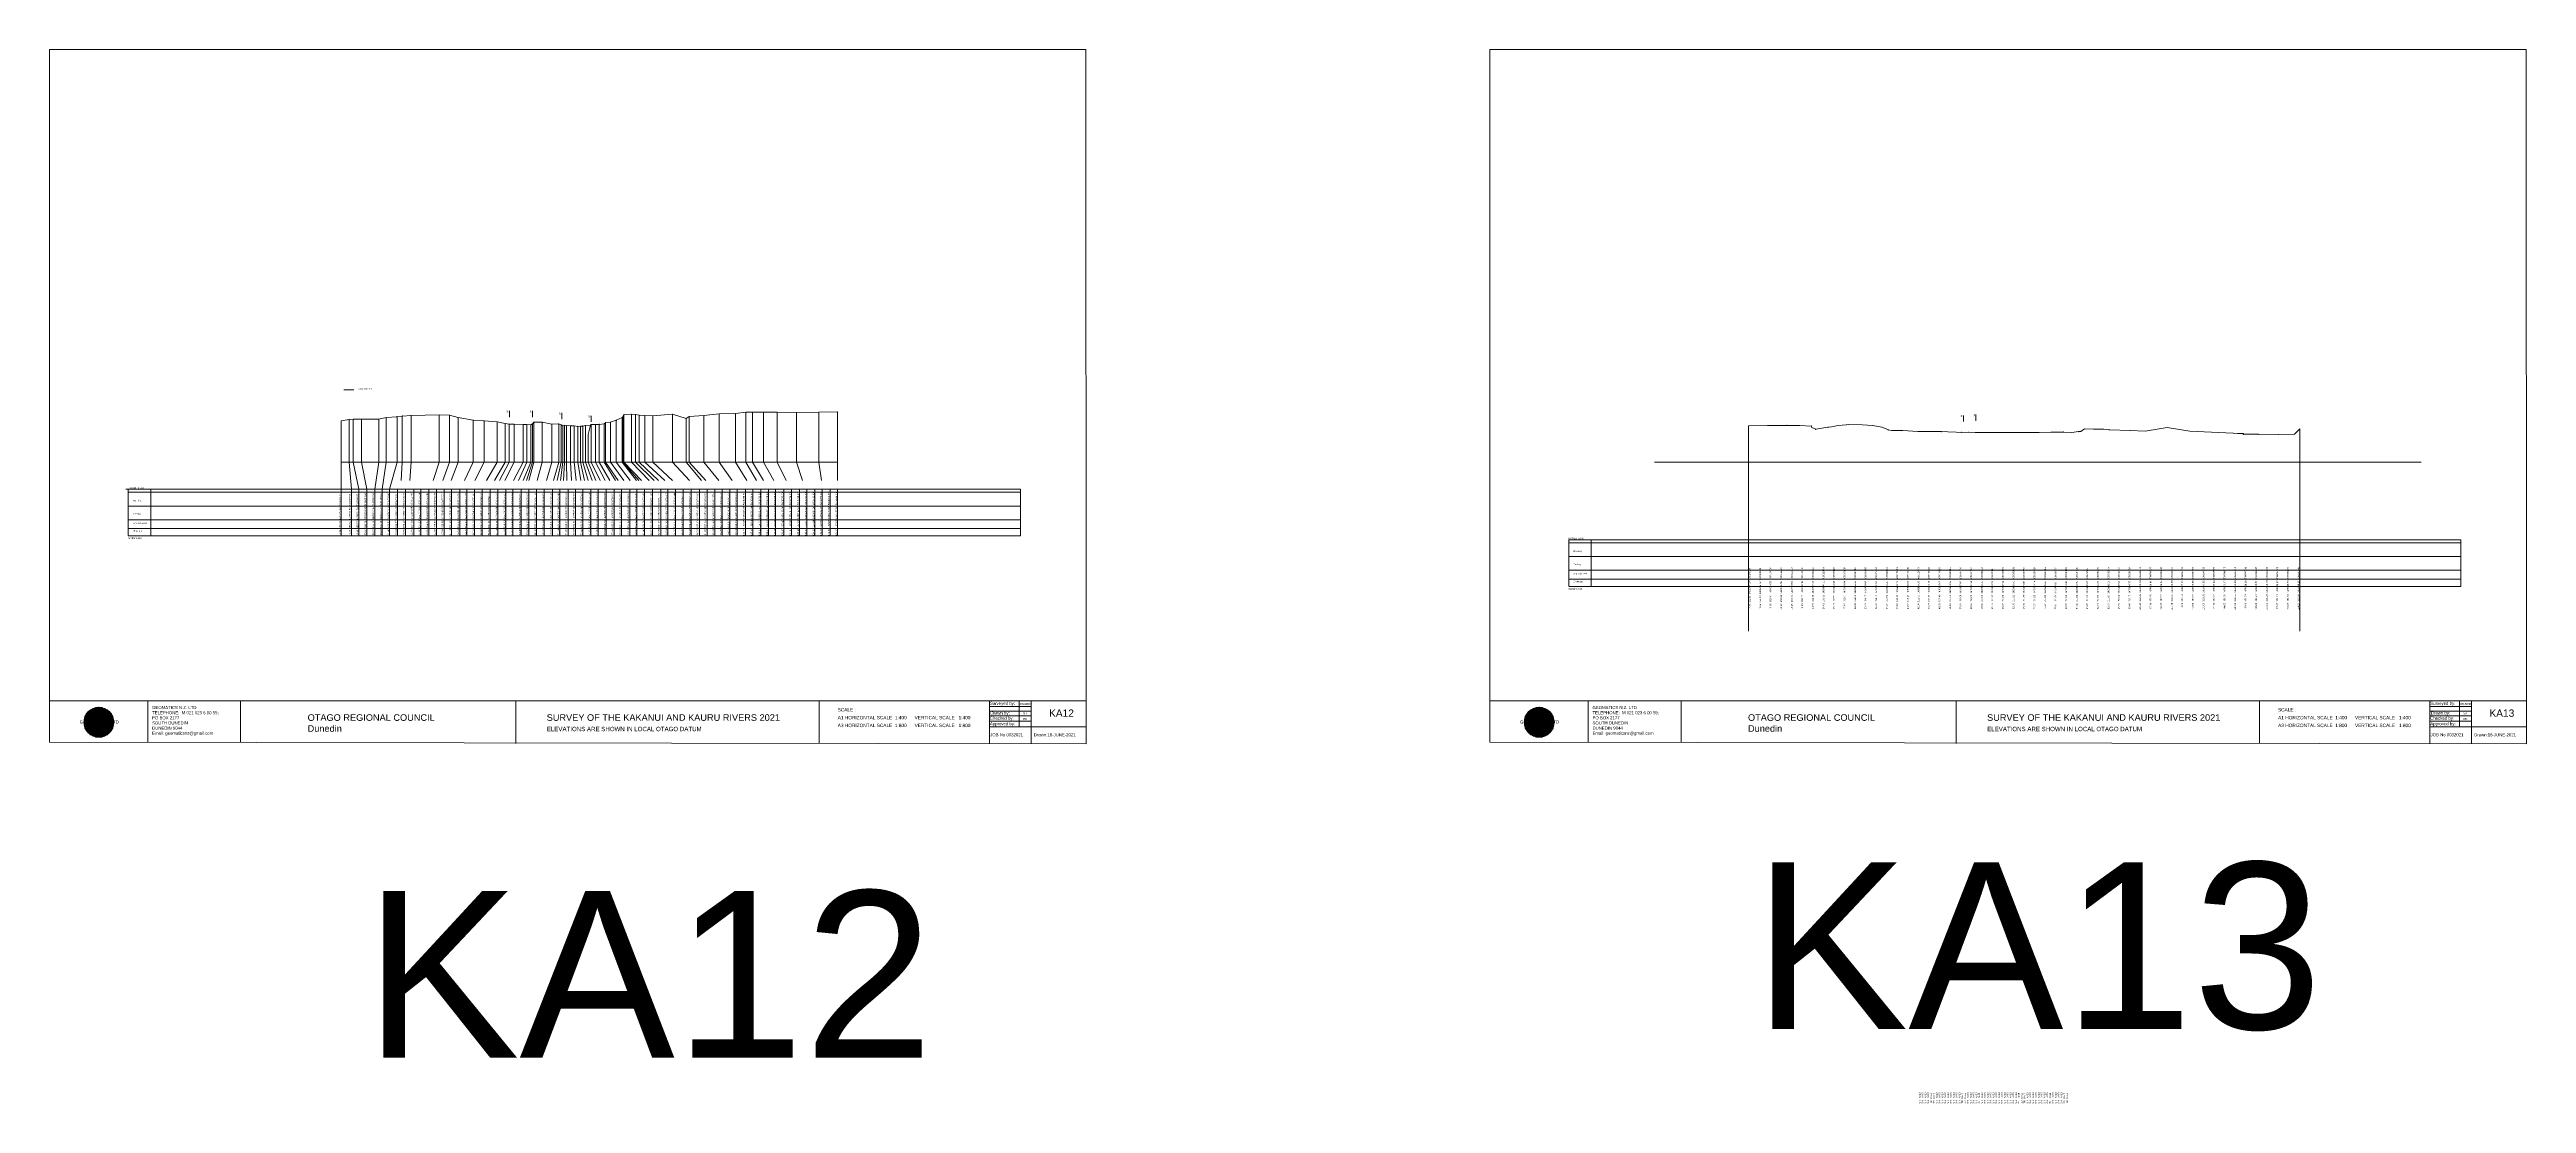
# Model space of a CAD drawing. Header units: millimetres. Extents: x -14733841 to 49759505, y -172413 to 1425285150.
# Drawn here: x -3807641 to -3073060, y -47062 to 265345 of the extents above; entities that cross this region are included whole.
import ezdxf

# ---------------------------------------------------------------- set-up
doc = ezdxf.new("R2010")
doc.units = ezdxf.units.MM
doc.header["$PDMODE"] = 35
doc.header["$PDSIZE"] = 20
doc.layers.get('0').update_dxf_attribs({"lineweight": 0})
doc.layers.add('geo', color=7, linetype='Continuous', lineweight=0)
doc.styles.get("Standard").update_dxf_attribs({"font": 'arial.ttf'})

# ---------------------------------------------------------------- blocks, each defined once
blk = doc.blocks.new('Geomatics_Circle_SPT')
at = {"layer": 'geo', "color": 2, "linetype": 'Continuous', "lineweight": 0}
for p, q in [((0, 25.2), (-25.2, 0)), ((-24.7, 4.9), (-4.9, 24.7)), ((-24.7, -4.9), (4.9, 24.7)), ((4.9, -24.7), (-24.7, 4.9)), ((-24.7, 0), (0, -24.7)), ((-9.7, 23.3), (-23.3, 9.6)), ((9.7, 23.3), (-23.3, -9.7)), ((-23.3, 9.7), (9.7, -23.3)), ((-21, 14), (-14, 21)), ((-21, -14), (14, 21)), ((14, -21), (-21, 14)), ((0, 0), (-17.8, 17.8)), ((0, 0), (-17.8, -17.8)), ((-14, 21), (21, -14)), ((21, 14), (-14, -21)), ((23.3, -9.7), (-9.7, 23.3)), ((-9.7, -23.3), (23.3, 9.7)), ((-4.9, 24.7), (24.7, -4.9)), ((24.7, 4.9), (-4.9, -24.7)), ((25.2, 0), (0, 25.2)), ((0, 0), (17.8, 17.8)), ((0, 0), (17.8, -17.8)), ((0, -24.8), (25.2, 0)), ((4.9, 24.7), (24.7, 4.9)), ((23.3, 9.7), (9.7, 23.3)), ((14, 21), (21, 14)), ((17.8, 18.1), (17.8, 18.1)), ((-4.9, -24.7), (-24.7, -4.9)), ((-23.3, -9.7), (-9.7, -23.3)), ((-14, -21), (-21, -14)), ((-17.8, -17.8), (-17.8, -17.8)), ((24.7, -4.9), (4.9, -24.7)), ((4.9, -24.7), (4.9, -24.7)), ((9.7, -23.3), (23.3, -9.7)), ((21, -14), (14, -21)), ((18.1, -17.8), (18.1, -17.8))]:
    blk.add_line(p, q, dxfattribs=at)
at = {"layer": 'geo', "color": 1, "linetype": 'Continuous', "lineweight": 0}
for p, q in [((-25.2, 0), (9.7, 23.3)), ((-25.2, 0), (-9.6, 23.3)), ((-25.2, 0), (23.3, 9.7)), ((-25.2, 0), (-23.3, 9.7)), ((-23.3, -9.7), (-25.2, 0)), ((-9.6, -23.3), (-25.2, 0)), ((9.7, -23.3), (-25.2, 0)), ((-4.9, 24.8), (-24.7, -4.9)), ((4.9, 24.7), (-24.7, 4.9)), ((14, 21), (-24.7, -4.9)), ((-14, 21), (-24.7, 4.9)), ((21, 14), (-24.7, 4.9)), ((-21, 14), (-24.7, -4.9)), ((0, 0), (-24.7, 4.9)), ((-24.7, 4.9), (-21, -14)), ((-24.7, 4.9), (-4.9, -24.7)), ((-24.7, 4.9), (14, -21)), ((-24.7, 4.9), (-24.7, 4.9)), ((0, 0), (-24.7, -4.9)), ((-23.3, 9.7), (0, 25.2)), ((-23.3, -9.6), (0, 25.2)), ((-23.3, -9.6), (17.8, 17.8)), ((-23.3, 9.7), (-17.8, 17.9)), ((-23.3, -9.6), (-17.8, 17.9)), ((-23.3, 9.7), (17.8, 17.8)), ((-17.8, -17.8), (-23.3, 9.7)), ((0, -25.2), (-23.3, 9.7)), ((-23.3, 9.7), (17.8, -17.8)), ((-23.3, 9.7), (25.2, 0)), ((-23.3, 9.4), (-23.3, 9.4)), ((-23.3, -9.7), (25.2, 0)), ((4.9, 24.8), (-21, -14)), ((-4.9, 24.7), (-21, 14)), ((14, 21), (-21, 14)), ((-14, 21), (-21, -14)), ((0, 0), (-21, 14)), ((-21, 14), (-14, -21)), ((-21, 14), (4.9, -24.7)), ((-21, 14), (-21, 14)), ((24.7, 4.9), (-21, 14)), ((0, 0), (-21, -14)), ((-17.9, 17.6), (-17.9, 17.6)), ((-17.8, 17.8), (9.7, 23.3)), ((-17.8, 17.8), (-9.6, 23.3)), ((-17.8, -17.8), (9.7, 23.3)), ((-17.8, -17.8), (-9.7, 23.3)), ((-9.7, -23.3), (-17.8, 17.8)), ((-17.8, 17.8), (9.7, -23.3)), ((-17.8, 17.8), (23.3, -9.6)), ((-17.8, 17.8), (23.3, 9.7)), ((-17.8, -17.8), (23.3, 9.7)), ((4.9, 24.7), (-14, 21)), ((-4.9, 24.7), (-14, -20.9)), ((0, 0), (-14, 21)), ((-14, 21), (-4.9, -24.7)), ((-14, 21), (-14, 21)), ((24.7, -4.9), (-14, 21)), ((21, 14), (-14, 21)), ((-14, -21), (24.7, 4.9)), ((0, 0), (-14, -21)), ((-9.8, 23.1), (-9.8, 23.1)), ((-9.7, 23.3), (0, 25.2)), ((-9.7, 23.3), (0, -25.2)), ((-9.7, -23.3), (0, 25.2)), ((-9.6, 23.3), (17.8, -17.8)), ((-9.6, 23.3), (25.2, 0)), ((-9.6, 23.3), (17.8, 17.8)), ((-9.6, -23.3), (17.8, 17.9)), ((25.2, 0), (-9.6, -23.3)), ((0, 0), (-4.9, 24.7)), ((-4.9, 24.7), (-4.9, 24.7)), ((21, -14), (-4.9, 24.7)), ((24.8, 4.9), (-4.9, 24.7)), ((14, 21), (-4.9, 24.7)), ((-4.9, -24.7), (21, 14)), ((0, 0), (-4.9, -24.7)), ((-0.2, 25.1), (-0.2, 25.1)), ((0, 25.2), (9.7, -23.3)), ((0, 25.2), (23.3, -9.7)), ((0, 25.2), (23.3, 9.7)), ((0, 25.2), (9.7, 23.3)), ((0, 0), (4.9, 24.7)), ((0, -25.2), (9.7, 23.3)), ((0, 0), (14, 21)), ((0, 0), (21, 14)), ((23.3, 9.7), (0, -25.2)), ((0, 0), (24.8, 4.9)), ((0, 0), (4.9, -24.7)), ((0, 0), (14, -21)), ((0, 0), (21, -14)), ((0, 0), (24.8, -4.9)), ((21, 14), (4.9, 24.8)), ((14, -21), (4.9, 24.7)), ((24.7, -4.9), (4.9, 24.7)), ((4.9, 24.7), (4.9, 24.7)), ((4.9, -24.7), (14, 21)), ((4.9, -24.7), (24.7, 4.9)), ((9.4, 23.3), (9.4, 23.3)), ((9.7, 23.3), (17.8, -17.8)), ((9.7, 23.3), (25.2, 0)), ((9.7, 23.3), (17.8, 17.9)), ((17.8, 17.8), (9.7, -23.3)), ((25.2, 0), (9.7, -23.3)), ((21, -14), (14, 21)), ((24.7, 4.9), (14, 21)), ((14, 21), (14, 21)), ((14, -21), (21, 14)), ((17.6, 17.9), (17.6, 17.9)), ((17.8, 17.8), (23.3, -9.7)), ((17.8, 17.8), (23.3, 9.7)), ((23.3, 9.7), (17.8, -17.8)), ((24.7, -4.9), (21, 14)), ((21, 14), (21, 14)), ((21, -14), (24.7, 4.9)), ((23.1, 9.8), (23.1, 9.8)), ((23.3, 9.7), (25.2, 0)), ((25.2, 0), (23.3, -9.6)), ((24.7, 4.9), (24.7, 4.9)), ((25.1, 0.2), (25.1, 0.2)), ((-25.2, 0), (23.3, -9.7)), ((-25.1, -0.2), (-25.1, -0.2)), ((-24.7, -4.9), (-24.7, -4.9)), ((-24.7, -4.9), (-14, -21)), ((-24.7, -4.9), (4.9, -24.7)), ((-24.7, -4.9), (21, -14)), ((-17.8, -17.8), (-23.3, -9.7)), ((0, -25.2), (-23.3, -9.6)), ((17.8, -17.8), (-23.3, -9.6)), ((-23.1, -9.8), (-23.1, -9.8)), ((-21, -14), (24.7, -4.9)), ((-21, -14), (-21, -14)), ((-21, -14), (-4.9, -24.7)), ((-21, -14), (14, -21)), ((23.3, -9.7), (-17.8, -17.8)), ((-9.6, -23.3), (-17.8, -17.8)), ((9.7, -23.3), (-17.8, -17.8)), ((-17.6, -17.9), (-17.6, -17.9)), ((-14, -21), (21, -14)), ((-14, -21), (-14, -21)), ((-14, -21), (4.9, -24.7)), ((17.8, -17.8), (-9.7, -23.3)), ((0, -25.2), (-9.7, -23.3)), ((-9.4, -23.3), (-9.4, -23.3)), ((-4.9, -24.7), (24.7, -4.9)), ((-4.9, -24.7), (14, -21)), ((-4.9, -24.7), (-4.9, -24.7)), ((23.3, -9.6), (0, -25.2)), ((9.7, -23.3), (0, -25.2)), ((0.2, -25.1), (0.2, -25.1)), ((4.9, -24.7), (21, -14)), ((4.9, -24.7), (4.9, -24.7)), ((17.8, -17.8), (9.7, -23.3)), ((9.8, -23.1), (9.8, -23.1)), ((14, -21), (24.7, -4.9)), ((14, -21), (14, -21)), ((23.3, -9.6), (17.8, -17.8)), ((17.9, -17.6), (17.9, -17.6)), ((21, -14), (21, -14)), ((23.3, -9.4), (23.3, -9.4)), ((24.7, -4.9), (24.7, -4.9))]:
    blk.add_line(p, q, dxfattribs=at)
at = {"layer": 'geo', "color": 114, "linetype": 'Continuous', "lineweight": 0}
for p, q in [((17.9, 17.8), (-25.2, 0)), ((-24.7, 4.9), (14, 21)), ((-24.7, -4.9), (21, 14)), ((-14, -21), (-24.7, 4.9)), ((9.7, 23.3), (-23.3, 9.7)), ((0, 0), (-23.3, 9.7)), ((-23.3, 9.7), (-9.7, -23.3)), ((0, 0), (-23.3, -9.7)), ((-4.9, -24.7), (-21, 14)), ((-20.9, 14), (4.9, 24.7)), ((24.8, 4.9), (-20.9, -14)), ((0, 25.2), (-17.8, 17.8)), ((-17.8, 17.8), (0, -25.2)), ((-14, 21), (-4.9, 24.7)), ((4.9, -24.7), (-14, 21)), ((0, 0), (-9.7, 23.3)), ((0, 0), (-9.7, -23.3)), ((-4.9, 24.7), (14, -21)), ((17.8, -17.8), (0, 25.2)), ((0, 0), (9.7, 23.3)), ((0, 0), (23.3, 9.7)), ((0, 0), (9.7, -23.3)), ((0, 0), (23.3, -9.7)), ((4.9, 24.7), (21, -14)), ((23.3, -9.7), (9.7, 23.3)), ((14, 21), (24.7, -4.9)), ((25.2, 0), (17.8, 17.8)), ((21, 14), (24.7, 4.9)), ((-25.2, 0), (-17.8, -17.8)), ((-21, -14), (-24.7, -4.9)), ((-17.8, -17.8), (25.2, 0)), ((24.8, -4.9), (-14, -21)), ((-9.6, -23.3), (23.3, -9.7)), ((21, -14), (-4.9, -24.8)), ((0, -25.2), (17.9, -17.8)), ((14, -21), (4.9, -24.8))]:
    blk.add_line(p, q, dxfattribs=at)
at = {"layer": 'geo', "color": 250, "linetype": 'Continuous', "lineweight": 0}
for p, q in [((0, 0), (-25.2, 0)), ((24.7, 4.9), (-24.7, 4.9)), ((-24.7, 4.9), (-24.7, -4.9)), ((-23.3, 9.7), (23.3, 9.7)), ((-23.3, 9.7), (-23.3, 9.7)), ((-23.3, -9.7), (-23.3, 9.7)), ((21, 14), (-21, 14)), ((-21, 14), (-21, -14)), ((-17.8, 17.8), (17.8, 17.8)), ((-17.8, -17.8), (-17.8, 17.8)), ((-14, 21), (-14, 21)), ((14, 21), (-14, 21)), ((-14, 20.9), (-14, -21)), ((-9.7, 23.3), (9.7, 23.3)), ((-9.7, -23.3), (-9.7, 23.3)), ((-4.9, 24.7), (4.9, 24.7)), ((-4.9, 24.7), (-4.9, -24.7)), ((0, 0), (0, 25.2)), ((0, 0), (0, -25.2)), ((0, 0), (25.2, 0)), ((4.9, 24.7), (4.9, -24.7)), ((9.7, -23.3), (9.7, 23.3)), ((14, 21), (14, -21)), ((17.8, -17.8), (17.8, 17.8)), ((21, 14), (21, 14)), ((21, -14), (21, 14)), ((23.3, 9.7), (23.3, -9.7)), ((24.7, 4.9), (24.7, 4.9)), ((24.7, -4.9), (24.7, 4.9)), ((-24.7, -4.9), (24.7, -4.9)), ((23.3, -9.7), (-23.3, -9.7)), ((-21, -14), (21, -14)), ((17.8, -17.8), (-17.8, -17.8)), ((-14, -21), (14, -21)), ((9.7, -23.3), (-9.7, -23.3)), ((-4.9, -24.7), (4.9, -24.7))]:
    blk.add_line(p, q, dxfattribs=at)
blk = doc.blocks.new('GeomaticsNZ TITLE BLOCK')
at = {"color": 7, "linetype": 'Continuous', "lineweight": 0}
for p, q in [((0, 94.9), (0, 1579.2)), ((0, 1579.2), (2363.4, 1579.2)), ((2363.4, 1579.2), (2364, 94.9)), ((2364, 94.9), (0, 94.9)), ((0, 94.9), (0, 0)), ((15.9, 94.9), (2364, 94.9)), ((224.3, 95.2), (224.3, -0.3)), ((2364, 94.9), (382.6, 94.9)), ((435.8, 95.2), (435.8, -0.7)), ((1063.4, 94.9), (1063.4, -2.4)), ((1755.4, 94.9), (1755.4, -2.6)), ((2143.6, 60.4), (2238.6, 60.4)), ((2143.9, 94.9), (2143.7, -3)), ((2143.9, 81.9), (2238.6, 81.7)), ((2143.9, 71), (2238.6, 71)), ((2211.5, 94.9), (2211.5, 36.1)), ((2238.6, 94.8), (2238.6, -3.2)), ((2364, -3.5), (2364, 94.9)), ((0, 0), (2364, -3.5)), ((2143.8, 48.6), (2238.6, 48.6)), ((2143.8, 35.4), (2364, 35.3))]:
    blk.add_line(p, q, dxfattribs=at)
at = {"color": 7, "linetype": 'Continuous', "lineweight": 0, "xscale": 1.36, "yscale": 1.36, "zscale": 1.36}
blk.add_blockref('Geomatics_Circle_SPT', (112.4, 45.7), dxfattribs=at)
at = {"color": 7, "linetype": 'Continuous', "lineweight": 0}
for s, p in [('PK&RR', (2213.2, 84.8)), ('ST', (2220.3, 63.6)), ('PK', (2220.4, 50.6))]:
    blk.add_text(s, height=5, dxfattribs=at).set_placement(p)
at = {"color": 7, "linetype": 'Continuous', "lineweight": 0, "attachment_point": 1}
for s, width, heights, insert, char_height in [('{\\C256;GEOMATICS N.Z. LTD                   \\PTELEPHONE:  M 021 023 6 00 55;\\PPO BOX 2177\\PSOUTH DUNEDIN\\PDUNEDIN 9044\\PEmail: geomaticsnz@gmail.com}', 3535.727, [94.7], (234, 82.7), 7), ('{\\C256;OTAGO REGIONAL COUNCIL\\PDunedin}', 3535.727, [0], (588.6, 64), 15), ('{\\C256;SURVEY OF THE KAKANUI AND KAURU RIVERS 2021}', 3535.727, [0], (1133.8, 64), 15), ('{\\C256;Surveyed by:}', 3535.727, [0], (2144.7, 92.4), 7), ('{\\C256;Checked by:}', 3535.727, [0], (2144.7, 58.6), 7), ('{\\C256;Drawn by:}', 3535.727, [0], (2145.8, 70.4), 7), ('{\\C256;Geomatics N.Z. LTD                   }', 125.079, [15.8], (68.8, 49.9), 7), ('{\\C256;ELEVATIONS ARE SHOWN IN LOCAL OTAGO DATUM}', 3535.727, [0], (1134.1, 35.4), 10), ('{\\C256;Approved by:}', 3535.727, [0], (2144.7, 45.9), 7), ('{\\C256;JOB No 0032021}', 3535.727, [0], (2145.3, 20.8), 7), ('{\\C256;Drawn:16-JUNE-2021}', 3535.727, [0], (2244.7, 20.7), 7)]:
    blk.add_mtext_dynamic_manual_height_columns(s, width=width, gutter_width=159, heights=heights, dxfattribs=dict(at, insert=insert, char_height=char_height))

msp = doc.modelspace()

# ---------------------------------------------------------------- linework, layer by layer
at = {"color": 1, "lineweight": 0}
msp.add_line((-3720333, 164520), (-3717426, 164520), dxfattribs=at)
at = {"color": 7, "lineweight": 0}
for p, q in [((-3721115, 155286), (-3721115, 135000)), ((-3718827, 155636), (-3718827, 143003)), ((-3717577, 155766), (-3717577, 143003)), ((-3715108, 155756), (-3715108, 143003)), ((-3709983, 155756), (-3709983, 143003)), ((-3707774, 156296), (-3707774, 143003)), ((-3704590, 156516), (-3704590, 143003)), ((-3703014, 156716), (-3703014, 143003)), ((-3700367, 156915), (-3700367, 143003)), ((-3692088, 157085), (-3692088, 143003)), ((-3689051, 156995), (-3689051, 143003)), ((-3686499, 156245), (-3686499, 143003)), ((-3682034, 155515), (-3682034, 143003)), ((-3678792, 155255), (-3678792, 143003)), ((-3674911, 154975), (-3674911, 143003)), ((-3672518, 154525), (-3672518, 143003)), ((-3671266, 156401), (-3671266, 158248)), ((-3669871, 154275), (-3669871, 143003)), ((-3664378, 154395), (-3664378, 143003)), ((-3664374, 156380), (-3664374, 158227)), ((-3664042, 154855), (-3664042, 143003)), ((-3661566, 154935), (-3661566, 143003)), ((-3658668, 154315), (-3658668, 143003)), ((-3656637, 154355), (-3656637, 143003)), ((-3655693, 155769), (-3655693, 157616)), ((-3647019, 154957), (-3647019, 156805)), ((-3643147, 154355), (-3643147, 143003)), ((-3642805, 154878), (-3642805, 143003)), ((-3641316, 154915), (-3641316, 143003)), ((-3639556, 155445), (-3639556, 143003)), ((-3637791, 156295), (-3637791, 143003)), ((-3637629, 156445), (-3637629, 143003)), ((-3637333, 157185), (-3637333, 143003)), ((-3635007, 157255), (-3635007, 143003)), ((-3633839, 157195), (-3633839, 143003)), ((-3632763, 156995), (-3632763, 143003)), ((-3631086, 156865), (-3631086, 143003)), ((-3628709, 156785), (-3628709, 143003)), ((-3622853, 157255), (-3622853, 143003)), ((-3618863, 155935), (-3618863, 143003)), ((-3617919, 156545), (-3617919, 143003)), ((-3613582, 156865), (-3613582, 143003)), ((-3609072, 157385), (-3609072, 143003)), ((-3604231, 157485), (-3604231, 143003)), ((-3601111, 157864), (-3601111, 143003)), ((-3599140, 157844), (-3599140, 143003)), ((-3595855, 157814), (-3595855, 143003)), ((-3591825, 157844), (-3591825, 143003)), ((-3586123, 157754), (-3586123, 143003)), ((-3579460, 157834), (-3579460, 143003)), ((-3573919, 157954), (-3573919, 137637)), ((-3240062, 155056), (-3240062, 156903)), ((-3236335, 155317), (-3236335, 157165)), ((-3667195, 154185), (-3667195, 143003)), ((-3666063, 154205), (-3666063, 143003)), ((-3664915, 154105), (-3664915, 143003)), ((-3655433, 153845), (-3655433, 143003)), ((-3654909, 154015), (-3654909, 143003)), ((-3654352, 153915), (-3654352, 143003)), ((-3653177, 153805), (-3653177, 143003)), ((-3652091, 153785), (-3652091, 143003)), ((-3651007, 153655), (-3651007, 143003)), ((-3650165, 153725), (-3650165, 143003)), ((-3649513, 153745), (-3649513, 143003)), ((-3648642, 153925), (-3648642, 143003)), ((-3647219, 154035), (-3647902, 151276)), ((-3647902, 151276), (-3647902, 143003)), ((-3645696, 154235), (-3645696, 143003)), ((-3644595, 154235), (-3644595, 143003)), ((-3303735, 153811), (-3303735, 92950)), ((-3140266, 152927), (-3140266, 92950)), ((-3718827, 143003), (-3718089, 135000)), ((-3717577, 143003), (-3715917, 135000)), ((-3715108, 143003), (-3713559, 135000)), ((-3709983, 143003), (-3711201, 135000)), ((-3707774, 143003), (-3708970, 135000)), ((-3704590, 143003), (-3706815, 135000)), ((-3703014, 143003), (-3703338, 137637)), ((-3700367, 143003), (-3700759, 137637)), ((-3692088, 143003), (-3693850, 137637)), ((-3689051, 143003), (-3691036, 137637)), ((-3686499, 143003), (-3688518, 137637)), ((-3682034, 143003), (-3684554, 137637)), ((-3678792, 143003), (-3681559, 137637)), ((-3674911, 143003), (-3678057, 137637)), ((-3672518, 143003), (-3675658, 137637)), ((-3669871, 143003), (-3672611, 137637)), ((-3667195, 143003), (-3670018, 137637)), ((-3666063, 143003), (-3668595, 137637)), ((-3664915, 143003), (-3667186, 137637)), ((-3664378, 143003), (-3666231, 137637)), ((-3664042, 143003), (-3665477, 137637)), ((-3661566, 143003), (-3663007, 137637)), ((-3658668, 143003), (-3660258, 137637)), ((-3656637, 143003), (-3658166, 137637)), ((-3655433, 143003), (-3656154, 137637)), ((-3654909, 143003), (-3655235, 137637)), ((-3654352, 143003), (-3654237, 137637)), ((-3653177, 143003), (-3652819, 137637)), ((-3652091, 143003), (-3651475, 137637)), ((-3651007, 143003), (-3650105, 137637)), ((-3650165, 143003), (-3648948, 137637)), ((-3649513, 143003), (-3647896, 137637)), ((-3648642, 143003), (-3646670, 137637)), ((-3647902, 143003), (-3645606, 137637)), ((-3645696, 143003), (-3642841, 137637)), ((-3644595, 143003), (-3641457, 137637)), ((-3643147, 143003), (-3639808, 137637)), ((-3642805, 143003), (-3638964, 137637)), ((-3641316, 143003), (-3637351, 137637)), ((-3639556, 143003), (-3635470, 137637)), ((-3637791, 143003), (-3633583, 137637)), ((-3637629, 143003), (-3632910, 137637)), ((-3637333, 143003), (-3632105, 137637)), ((-3635007, 143003), (-3629783, 137637)), ((-3633839, 143003), (-3628365, 137637)), ((-3632763, 143003), (-3627021, 137637)), ((-3631086, 143003), (-3625207, 137637)), ((-3628709, 143003), (-3622866, 137637)), ((-3622853, 143003), (-3617822, 137637)), ((-3618863, 143003), (-3614241, 137637)), ((-3617919, 143003), (-3612973, 137637)), ((-3613582, 143003), (-3609114, 137637)), ((-3609072, 143003), (-3605159, 137637)), ((-3604231, 143003), (-3600874, 137637)), ((-3601111, 143003), (-3597958, 137637)), ((-3599140, 143003), (-3595903, 137637)), ((-3595855, 143003), (-3592870, 137637)), ((-3591825, 143003), (-3589226, 137637)), ((-3586123, 143003), (-3584335, 137637)), ((-3579460, 143003), (-3578689, 137637)), ((-3721115, 135000), (-3721115, 121147)), ((-3718089, 121176), (-3718089, 135000)), ((-3715917, 121176), (-3715917, 135000)), ((-3713559, 121176), (-3713559, 135000)), ((-3711201, 121176), (-3711201, 135000)), ((-3708970, 121176), (-3708970, 135000)), ((-3706815, 121176), (-3706815, 135000)), ((-3704406, 121176), (-3704406, 135000)), ((-3702048, 121176), (-3702048, 135000)), ((-3699639, 121176), (-3699639, 135000)), ((-3697560, 121176), (-3697560, 135000)), ((-3695151, 121176), (-3695151, 135000)), ((-3692837, 121176), (-3692837, 135000)), ((-3690651, 121176), (-3690651, 135000)), ((-3688399, 121176), (-3688399, 135000)), ((-3685982, 121176), (-3685982, 135000)), ((-3683890, 121176), (-3683890, 135000)), ((-3681617, 121176), (-3681617, 135000)), ((-3679296, 121176), (-3679296, 135000)), ((-3676917, 121176), (-3676917, 135000)), ((-3674650, 121176), (-3674650, 135000)), ((-3672323, 121176), (-3672323, 135000)), ((-3670194, 121176), (-3670194, 135000)), ((-3667745, 121176), (-3667745, 135000)), ((-3665488, 121176), (-3665488, 135000)), ((-3663192, 121176), (-3663192, 135000)), ((-3658525, 121176), (-3658525, 135000)), ((-3656307, 121176), (-3656307, 135000)), ((-3653857, 121176), (-3653857, 135000)), ((-3651639, 121176), (-3651639, 135000)), ((-3649451, 121176), (-3649451, 135000)), ((-3647139, 121176), (-3647139, 135000)), ((-3644945, 121176), (-3644945, 135000)), ((-3642581, 121176), (-3642581, 135000)), ((-3640189, 121176), (-3640189, 135000)), ((-3638059, 121176), (-3638059, 135000)), ((-3635512, 121176), (-3635512, 135000)), ((-3633456, 121176), (-3633456, 135000)), ((-3631145, 121176), (-3631145, 135000)), ((-3628835, 121176), (-3628835, 135000)), ((-3626338, 121176), (-3626338, 135000)), ((-3624318, 121176), (-3624318, 135000)), ((-3622043, 121176), (-3622043, 135000)), ((-3619752, 121176), (-3619752, 135000)), ((-3617399, 121176), (-3617399, 135000)), ((-3614918, 121176), (-3614918, 135000)), ((-3612612, 121176), (-3612612, 135000)), ((-3610374, 121176), (-3610374, 135000)), ((-3608147, 121176), (-3608147, 135000)), ((-3605882, 121176), (-3605882, 135000)), ((-3603663, 121176), (-3603663, 135000)), ((-3601287, 121176), (-3601287, 135000)), ((-3599051, 121176), (-3599051, 135000)), ((-3596715, 121176), (-3596715, 135000)), ((-3594428, 121176), (-3594428, 135000)), ((-3592297, 121176), (-3592297, 135000)), ((-3589842, 121176), (-3589842, 135000)), ((-3587594, 121176), (-3587594, 135000)), ((-3585262, 121176), (-3585262, 135000)), ((-3583059, 121176), (-3583059, 135000)), ((-3580682, 121176), (-3580682, 135000)), ((-3578458, 121176), (-3578458, 135000)), ((-3576154, 121176), (-3576154, 135000)), ((-3573919, 135000), (-3573919, 121147))]:
    msp.add_line(p, q, dxfattribs=at)
at = {"lineweight": 0}
for p, q in [((-3721115, 143003), (-3573919, 143003)), ((-3331629, 143003), (-3104283, 143003)), ((-3784273, 135000), (-3784273, 134453)), ((-3357100, 120000), (-3357100, 119453))]:
    msp.add_line(p, q, dxfattribs=at)
at = {"color": 32, "lineweight": 0, "true_color": 0xcd6928}
msp.add_line((-3785027, 135000), (-3530783, 135000), dxfattribs=at)
at = {"color": 7, "lineweight": 0, "transparency": 33554687}
for p, q in [((-3784273, 135000), (-3519693, 135000)), ((-3784273, 134453), (-3784273, 121303)), ((-3784273, 134154), (-3519693, 134154)), ((-3777638, 135000), (-3777638, 121176)), ((-3519693, 135000), (-3519693, 121176)), ((-3784273, 130031), (-3519693, 130031)), ((-3784273, 125970), (-3519693, 125970)), ((-3784273, 123366), (-3519693, 123366)), ((-3784273, 121176), (-3519693, 121176)), ((-3357100, 120000), (-3092520, 120000)), ((-3357100, 119453), (-3357100, 106303)), ((-3357100, 119154), (-3092520, 119154)), ((-3350465, 120000), (-3350465, 106176)), ((-3092520, 120000), (-3092520, 106176)), ((-3357100, 115031), (-3092520, 115031)), ((-3357100, 110970), (-3092520, 110970)), ((-3357100, 108366), (-3092520, 108366)), ((-3357100, 106176), (-3092520, 106176))]:
    msp.add_line(p, q, dxfattribs=at)
at = {"color": 1, "lineweight": 0}
for points in [[(-3721115, 155286), (-3718827, 155636), (-3717577, 155766), (-3715108, 155786), (-3709983, 155756), (-3707774, 156296), (-3704590, 156516), (-3703014, 156716), (-3700367, 156915), (-3692088, 157085), (-3689051, 156995), (-3686499, 156245), (-3682034, 155515), (-3678792, 155255), (-3674911, 154975), (-3672518, 154525), (-3671304, 154345), (-3669871, 154275), (-3667195, 154185), (-3666063, 154205), (-3664915, 154105), (-3664378, 154395), (-3664042, 154855), (-3661566, 154935), (-3658668, 154315), (-3656637, 154355), (-3655927, 154085), (-3655433, 153845), (-3654909, 154015), (-3654352, 153915), (-3653177, 153805), (-3652091, 153785), (-3651007, 153655), (-3650165, 153725), (-3649513, 153745), (-3648642, 153925), (-3647219, 154035), (-3646982, 154185), (-3645696, 154235), (-3644595, 154235), (-3643147, 154355), (-3642805, 154665), (-3641316, 154915), (-3639556, 155445), (-3637791, 156295), (-3637629, 156445), (-3637333, 157185), (-3635007, 157255), (-3633839, 157195), (-3632763, 156995), (-3631086, 156865), (-3628709, 156785), (-3622853, 157255), (-3618863, 155935), (-3617919, 156545), (-3613582, 156865), (-3609072, 157385), (-3604231, 157485), (-3601111, 157864), (-3599140, 157844), (-3595855, 157814), (-3591825, 157844), (-3586123, 157754), (-3579460, 157834), (-3573919, 157954)], [(-3303735, 153811), (-3298144, 153931), (-3292379, 153941), (-3288528, 153881), (-3285145, 153741), (-3284997, 153271), (-3283855, 152781), (-3280218, 153361), (-3279154, 153511), (-3277209, 153911), (-3274824, 154061), (-3274228, 154171), (-3269999, 154121), (-3266963, 153920), (-3264115, 153400), (-3263914, 153320), (-3262291, 152570), (-3261365, 152430), (-3258020, 152400), (-3253530, 152150), (-3249531, 152080), (-3246595, 152090), (-3244691, 152000), (-3242181, 151920), (-3240666, 151860), (-3238572, 151950), (-3236579, 151860), (-3231887, 151860), (-3229564, 151800), (-3224823, 151809), (-3220659, 151849), (-3217595, 151809), (-3214064, 151909), (-3210419, 151969), (-3207898, 151869), (-3205881, 152089), (-3205228, 152169), (-3204139, 152889), (-3201474, 152859), (-3198404, 152769), (-3196852, 152649), (-3190554, 152399), (-3186130, 152269), (-3179631, 153308), (-3172904, 152218), (-3160003, 151618), (-3158722, 151548), (-3157032, 151488), (-3157034, 151288), (-3152586, 151288), (-3146661, 151208), (-3141810, 151308), (-3140266, 152927)]]:
    msp.add_lwpolyline(points, dxfattribs=at)
at = {"color": 7, "lineweight": 0}
for points in [[(-3671304, 154345), (-3671304, 143003), (-3674240, 137637)], [(-3655927, 154085), (-3655927, 143003), (-3657089, 137637)], [(-3646982, 154185), (-3646982, 143003), (-3636038, 143003)], [(-3646982, 143003), (-3644307, 137637)], [(-3660907, 135000), (-3660907, 121147)], [(-3635512, 135000), (-3635512, 135000), (-3635512, 135000)]]:
    msp.add_lwpolyline(points, dxfattribs=at)
for p in [(-3721115, 155286), (-3718827, 155636), (-3717577, 155766), (-3715108, 155786), (-3709983, 155756), (-3707774, 156296), (-3704590, 156516), (-3703014, 156716), (-3700367, 156915), (-3692088, 157085), (-3689051, 156995), (-3686499, 156245), (-3682034, 155515), (-3678792, 155255), (-3674911, 154975), (-3672518, 154525), (-3669871, 154275), (-3664042, 154855), (-3661566, 154935), (-3658668, 154315), (-3656637, 154355), (-3643147, 154355), (-3642805, 154665), (-3641316, 154915), (-3639556, 155445), (-3637791, 156295), (-3637629, 156445), (-3637333, 157185), (-3635007, 157255), (-3633839, 157195), (-3632763, 156995), (-3631086, 156865), (-3628709, 156785), (-3622853, 157255), (-3618863, 155935), (-3617919, 156545), (-3613582, 156865), (-3609072, 157385), (-3604231, 157485), (-3601111, 157864), (-3599140, 157844), (-3595855, 157814), (-3591825, 157844), (-3586123, 157754), (-3579460, 157834), (-3573919, 157954), (-3667195, 154185), (-3666063, 154205), (-3664915, 154105), (-3655433, 153845), (-3654909, 154015), (-3654352, 153915), (-3653177, 153805), (-3652091, 153785), (-3651007, 153655), (-3650165, 153725), (-3649513, 153745), (-3648642, 153925), (-3647219, 154035), (-3645696, 154235), (-3644595, 154235), (-3303735, 153811), (-3298144, 153931), (-3292379, 153941), (-3288528, 153881), (-3285145, 153741), (-3284997, 153271), (-3283855, 152781), (-3280218, 153361), (-3279154, 153511), (-3277209, 153911), (-3274824, 154061), (-3274228, 154171), (-3269999, 154121), (-3266963, 153920), (-3264115, 153400), (-3263914, 153320), (-3262291, 152570), (-3261365, 152430), (-3258020, 152400), (-3253530, 152150), (-3249531, 152080), (-3246595, 152090), (-3244691, 152000), (-3242181, 151920), (-3240666, 151860), (-3238572, 151950), (-3236579, 151860), (-3231887, 151800), (-3229564, 151800), (-3224823, 151809), (-3220659, 151849), (-3217595, 151809), (-3214064, 151909), (-3210419, 151969), (-3207898, 151869), (-3205881, 152089), (-3205228, 152169), (-3204139, 152889), (-3201474, 152859), (-3198404, 152769), (-3196852, 152649), (-3190554, 152399), (-3186130, 152269), (-3179631, 153308), (-3172904, 152218), (-3160003, 151618), (-3158722, 151548), (-3157034, 151288), (-3157032, 151488), (-3152586, 151288), (-3146661, 151208), (-3141810, 151308), (-3140266, 152927)]:
    msp.add_point(p, dxfattribs=at)
at = {"color": 40, "lineweight": 0, "true_color": 0xf8d731}
for p in [(-3671304, 154345), (-3664378, 154395), (-3655927, 154085), (-3646982, 154185)]:
    msp.add_point(p, dxfattribs=at)

# ---------------------------------------------------------------- block references
at = {"color": 7, "lineweight": 0, "xscale": 130.037656131007, "yscale": 130.037656131007, "zscale": 130.037656131007}
for p in [(-3807641, 59985), (-3380468, 59985)]:
    msp.add_blockref('GeomaticsNZ TITLE BLOCK', p, dxfattribs=at)

# ---------------------------------------------------------------- texts
at = {"color": 7, "lineweight": 0, "transparency": 33554687}
for s, height, p in [('Ground Level', 473.07, (-3716141, 164520)), ('DATUM 135.00', 473.07, (-3784340, 135136)), ('Ground Level', 473.07, (-3782881, 124739)), ('Easting', 473.1, (-3782898, 127528)), ('Northing', 473.1, (-3782829, 131387)), ('Section KA12', 473.07, (-3784340, 120258)), ('Chainage', 473.1, (-3782878, 122414)), ('DATUM 120.00', 473.07, (-3357167, 120136)), ('Ground Level', 473.07, (-3355708, 109739)), ('Easting', 473.1, (-3355725, 112528)), ('Northing', 473.1, (-3355656, 116387)), ('Section KA10', 473.07, (-3357167, 105258)), ('Chainage', 473.1, (-3355705, 107414))]:
    msp.add_text(s, height=height, dxfattribs=at).set_placement(p)
at = {"color": 7, "lineweight": 0}
for s, p in [('  4.94  155.29  1426573.84  5006809.51', (-3721201, 121266)), ('  7.23  155.64  1426572.56  5006807.56', (-3718322, 121242)), ('  8.48  155.77  1426571.79  5006806.57', (-3716030, 121247)), (' 10.94  155.79  1426569.98  5006804.88', (-3713739, 121199)), (' 16.07  155.76  1426567.18  5006800.52', (-3711447, 121199)), (' 18.28  156.30  1426565.27  5006799.25', (-3709156, 121199)), (' 21.46  156.52  1426563.01  5006797.00', (-3706864, 121255)), (' 23.04  156.72  1426562.20  5006795.61', (-3704573, 121255)), (' 25.69  156.92  1426560.32  5006793.74', (-3702281, 121255)), (' 33.96  157.09  1426554.89  5006787.49', (-3699990, 121246)), (' 37.00  157.00  1426552.85  5006785.24', (-3697698, 121246)), (' 39.55  156.25  1426550.99  5006783.48', (-3695406, 121246)), (' 44.02  155.52  1426547.96  5006780.20', (-3693115, 121266)), (' 47.26  155.26  1426545.88  5006777.71', (-3690823, 121266)), (' 51.14  154.98  1426543.39  5006774.73', (-3688532, 121246)), (' 53.54  154.53  1426541.79  5006772.95', (-3686240, 121246)), (' 54.75  154.35  1426541.11  5006771.93', (-3683949, 121246)), (' 56.18  154.28  1426540.00  5006771.00', (-3681657, 121246)), (' 58.86  154.19  1426538.11  5006769.10', (-3679366, 121246)), (' 59.99  154.21  1426537.52  5006768.11', (-3677074, 121246)), (' 61.14  154.11  1426536.68  5006767.32', (-3674783, 121249)), (' 61.68  154.40  1426536.21  5006767.02', (-3672491, 121249)), (' 62.01  154.86  1426535.92  5006766.83', (-3670199, 121249)), (' 64.49  154.94  1426534.24  5006765.01', (-3667908, 121249)), (' 67.39  154.32  1426532.33  5006762.83', (-3665616, 121249)), (' 69.42  154.36  1426531.15  5006761.16', (-3663324, 121249)), (' 70.13  154.09  1426530.69  5006760.62', (-3661033, 121242)), (' 70.62  153.85  1426530.44  5006760.18', (-3658741, 121242)), (' 71.14  154.02  1426530.44  5006759.48', (-3656449, 121242)), (' 71.70  153.92  1426529.77  5006759.33', (-3654158, 121242)), (' 72.88  153.81  1426528.79  5006758.63', (-3651866, 121242)), (' 73.96  153.79  1426528.29  5006757.62', (-3649575, 121242)), (' 75.05  153.66  1426527.09  5006757.24', (-3647283, 121242)), (' 75.89  153.73  1426526.51  5006756.63', (-3644991, 121242)), (' 76.54  153.75  1426526.29  5006755.95', (-3642700, 121242)), (' 77.41  153.93  1426525.81  5006755.21', (-3640408, 121242)), (' 78.83  154.04  1426524.44  5006754.53', (-3638116, 121242)), (' 79.07  154.19  1426524.33  5006754.31', (-3635825, 121242)), (' 80.36  154.24  1426523.64  5006753.20', (-3633533, 121247)), (' 81.46  154.24  1426522.86  5006752.42', (-3631241, 121247)), (' 82.91  154.36  1426521.94  5006751.30', (-3628950, 121247)), (' 83.25  154.67  1426521.64  5006751.11', (-3626659, 121247)), (' 84.74  154.92  1426520.57  5006750.07', (-3624367, 121247)), (' 86.50  155.45  1426519.75  5006748.44', (-3622076, 121247)), (' 88.26  156.30  1426518.59  5006747.11', (-3619784, 121247)), (' 88.42  156.45  1426518.27  5006747.18', (-3617493, 121247)), (' 88.72  157.19  1426518.15  5006746.89', (-3615201, 121247)), (' 91.05  157.26  1426516.35  5006745.38', (-3612910, 121246)), (' 92.21  157.20  1426515.56  5006744.52', (-3610618, 121246)), (' 93.29  157.00  1426515.51  5006743.12', (-3608327, 121246)), (' 94.97  156.87  1426514.28  5006741.97', (-3606036, 121246)), (' 97.34  156.79  1426514.03  5006739.03', (-3603744, 121246)), ('103.20  157.26  1426508.93  5006735.71', (-3601453, 121199)), ('107.19  155.94  1426506.04  5006732.94', (-3599161, 121199)), ('108.13  156.55  1426505.43  5006732.22', (-3596869, 121199)), ('112.47  156.87  1426502.58  5006728.95', (-3594578, 121199)), ('116.98  157.39  1426499.65  5006725.52', (-3592286, 121199)), ('121.82  157.49  1426496.00  5006722.29', (-3589995, 121199)), ('124.94  157.86  1426494.07  5006719.83', (-3587703, 121199)), ('126.91  157.84  1426492.97  5006718.17', (-3585412, 121199)), ('130.20  157.81  1426490.49  5006715.98', (-3583121, 121199)), ('134.23  157.84  1426487.90  5006712.89', (-3580829, 121199)), ('139.93  157.75  1426484.20  5006708.55', (-3578537, 121199)), ('146.59  157.83  1426479.55  5006703.77', (-3576246, 121199)), ('152.13  157.95  1426475.90  5006699.60', (-3573954, 121199)), ('  0.90  153.81  1426984.50  5006142.58', (-3303233, 99251)), ('  6.49  153.93  1426979.72  5006138.98', (-3300102, 99253)), (' 12.25  153.94  1426974.75  5006136.06', (-3296972, 99204)), (' 16.10  153.88  1426971.56  5006133.89', (-3293841, 99204)), (' 19.49  153.74  1426968.61  5006132.23', (-3290710, 99204)), (' 19.63  153.27  1426968.48  5006132.16', (-3287580, 99204)), (' 20.78  152.78  1426967.58  5006131.44', (-3284449, 99259)), (' 24.41  153.36  1426964.51  5006129.49', (-3281318, 99259)), (' 25.48  153.51  1426963.58  5006128.97', (-3278188, 99259)), (' 27.42  153.91  1426961.84  5006128.09', (-3275057, 99259)), (' 29.81  154.06  1426959.63  5006127.14', (-3271926, 99259)), (' 30.40  154.17  1426959.05  5006126.95', (-3268796, 99250)), (' 34.63  154.12  1426955.52  5006124.61', (-3265665, 99250)), (' 37.67  153.92  1426953.26  5006122.48', (-3262534, 99250)), (' 40.52  153.40  1426950.71  5006121.19', (-3259404, 99271)), (' 40.72  153.32  1426950.56  5006121.05', (-3256273, 99271)), (' 42.34  152.57  1426948.86  5006120.73', (-3253142, 99271)), (' 43.27  152.43  1426948.18  5006120.06', (-3250011, 99271)), (' 46.61  152.40  1426945.42  5006118.16', (-3246881, 99271)), (' 51.10  152.15  1426941.39  5006116.15', (-3243750, 99251)), (' 55.10  152.08  1426937.98  5006114.06', (-3240620, 99251)), (' 58.04  152.09  1426935.54  5006112.42', (-3237489, 99251)), (' 59.94  152.00  1426933.86  5006111.52', (-3234358, 99251)), (' 62.45  151.92  1426931.76  5006110.14', (-3231228, 99253)), (' 63.97  151.86  1426930.54  5006109.23', (-3228097, 99253)), (' 66.06  151.95  1426928.65  5006108.31', (-3224966, 99253)), (' 68.05  151.86  1426926.80  5006107.52', (-3221836, 99253)), (' 72.75  151.80  1426923.14  5006104.50', (-3218705, 99247)), (' 75.07  151.80  1426920.62  5006104.19', (-3215575, 99247)), (' 79.81  151.81  1426916.81  5006101.32', (-3212444, 99247)), (' 83.97  151.85  1426913.46  5006098.81', (-3209314, 99251)), (' 87.04  151.81  1426910.95  5006097.04', (-3206183, 99251)), (' 90.57  151.91  1426907.67  5006095.64', (-3203053, 99251)), (' 94.21  151.97  1426904.25  5006094.26', (-3199922, 99251)), (' 96.73  151.87  1426902.19  5006092.79', (-3196792, 99251)), (' 98.75  152.09  1426900.54  5006091.62', (-3193661, 99251)), (' 99.40  152.17  1426899.97  5006091.30', (-3190531, 99251)), ('100.49  152.89  1426899.03  5006090.75', (-3187400, 99204)), ('103.16  152.86  1426896.81  5006089.27', (-3184270, 99204)), ('106.23  152.77  1426894.34  5006087.42', (-3181139, 99204)), ('107.78  152.65  1426892.98  5006086.67', (-3178008, 99204)), ('114.08  152.40  1426887.12  5006084.20', (-3174878, 99204)), ('118.50  152.27  1426883.56  5006081.53', (-3171747, 99204)), ('125.00  153.31  1426877.92  5006078.30', (-3168617, 99204)), ('131.73  152.22  1426871.69  5006075.62', (-3165486, 99204)), ('144.63  151.62  1426861.12  5006068.15', (-3162355, 99204)), ('145.91  151.55  1426859.98  5006067.56', (-3159225, 99204)), ('147.60  151.29  1426858.06  5006067.49', (-3156094, 99204)), ('147.60  151.49  1426858.07  5006067.47', (-3152964, 99204)), ('152.05  151.29  1426854.78  5006064.30', (-3149834, 99204)), ('157.97  151.21  1426849.32  5006061.89', (-3146703, 99204)), ('162.82  151.31  1426846.23  5006057.61', (-3143572, 99204)), ('164.37  152.93  1426844.51  5006057.47', (-3140442, 99204)), ('SH   KA13', (-3252755, -47088)), ('SH   KA13', (-3251913, -47088)), ('SH   KA13', (-3251071, -47088)), ('SH   KA13', (-3250230, -47088)), ('TB   KA13', (-3249394, -47073)), ('BB   KA13', (-3248559, -47108)), ('SH   KA13', (-3247717, -47088)), ('SH   KA13', (-3246875, -47088)), ('SH   KA13', (-3246033, -47088)), ('SH   KA13', (-3245191, -47088)), ('SH   KA13', (-3244349, -47088)), ('SH   KA13', (-3243508, -47088)), ('SH   KA13', (-3242666, -47088)), ('SH   KA13', (-3241824, -47088)), ('SH   KA13', (-3240982, -47088)), ('TB   KA13', (-3240147, -47073)), ('BB   KA13', (-3239311, -47108)), ('SH   KA13', (-3238469, -47088)), ('SH   KA13', (-3237628, -47088)), ('SH   KA13', (-3236786, -47088)), ('SH   KA13', (-3235944, -47088)), ('W    KA13', (-3235108, -47065)), ('SH   KA13', (-3234267, -47088)), ('SH   KA13', (-3233425, -47088)), ('SH   KA13', (-3232583, -47088)), ('SH   KA13', (-3231741, -47088)), ('SH   KA13', (-3230899, -47088)), ('SH   KA13', (-3230057, -47088)), ('SH   KA13', (-3229215, -47088)), ('SH   KA13', (-3228374, -47088)), ('SH   KA13', (-3227532, -47088)), ('SH   KA13', (-3226690, -47088)), ('SH   KA13', (-3225848, -47088)), ('SH   KA13', (-3225006, -47088)), ('SH   KA13', (-3224164, -47088)), ('W    KA13', (-3223329, -47065)), ('BB   KA13', (-3222494, -47108)), ('TB   KA13', (-3221658, -47073)), ('SH   KA13', (-3220816, -47088)), ('SH   KA13', (-3219974, -47088)), ('SH   KA13', (-3219133, -47088)), ('SH   KA13', (-3218291, -47088)), ('SH   KA13', (-3217449, -47088)), ('SH   KA13', (-3216607, -47088)), ('SH   KA13', (-3215765, -47088)), ('SH   KA13', (-3214923, -47088)), ('W    KA13', (-3214088, -47065)), ('SH   KA13', (-3213246, -47088)), ('SH   KA13', (-3212404, -47088)), ('SH   KA13', (-3211562, -47088)), ('SH   KA13', (-3210720, -47088)), ('BB   KA13', (-3209885, -47108)), ('TB   KA13', (-3209050, -47073))]:
    msp.add_text(s, height=500, rotation=90, dxfattribs=at).set_placement(p)
for s, height, p in [('A1 HORIZONTAL SCALE  1:400      VERTICAL SCALE   1:400 ', 1005.54, (-3573878, 66813)), ('SCALE :  ', 1005.5, (-3573925, 69137)), ('KA12', 2154.7, (-3511209, 67564)), ('A1 HORIZONTAL SCALE  1:400      VERTICAL SCALE   1:400 ', 1005.54, (-3146705, 66813)), ('SCALE :  ', 1005.5, (-3146752, 69137)), ('KA13', 2154.7, (-3084036, 67564)), ('A3 HORIZONTAL SCALE  1:800      VERTICAL SCALE   1:800', 1005.54, (-3573878, 64489)), ('A3 HORIZONTAL SCALE  1:800      VERTICAL SCALE   1:800', 1005.54, (-3146705, 64489)), ('KA13', 49394.5, (-3302410, -25016)), ('KA12', 49394.5, (-3714278, -33446))]:
    msp.add_text(s, height=height, dxfattribs=at).set_placement(p)
at = {"color": 7, "lineweight": 0, "char_height": 500, "attachment_point": 1, "rotation": 90}
for insert in [(-3672054, 157707), (-3665162, 157686), (-3656480, 157074), (-3647806, 156263), (-3240850, 156361), (-3237123, 156623)]:
    msp.add_mtext_dynamic_manual_height_columns('W', width=4277.93, gutter_width=12.5, heights=[0], dxfattribs=dict(at, insert=insert))

doc.saveas('drawing.dxf')
